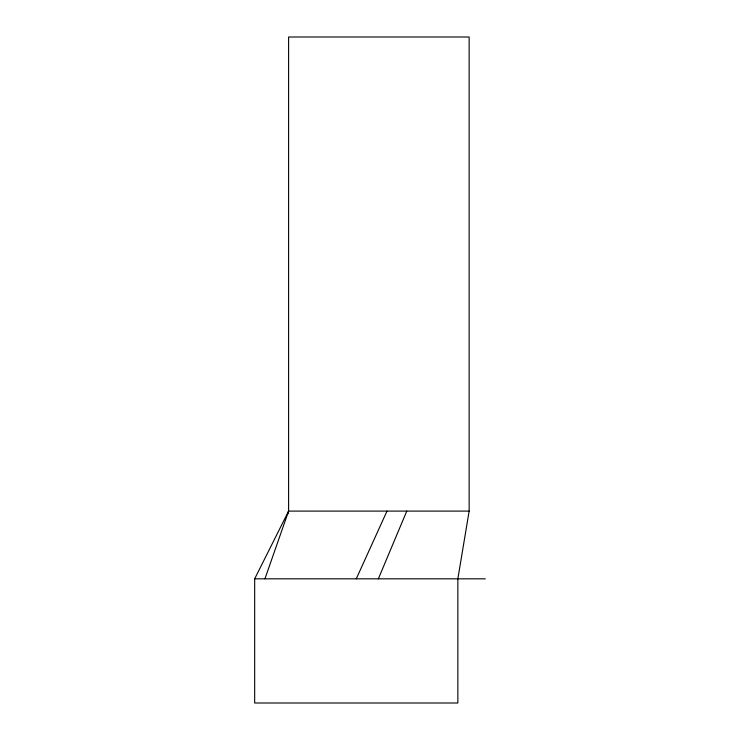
<?xml version="1.0" encoding="UTF-8"?>
<svg xmlns="http://www.w3.org/2000/svg" width="740" height="740" viewBox="0 0 740 740"><rect width="100%" height="100%" fill="white"/><g stroke="black" fill="none" stroke-linecap="round" stroke-linejoin="round"><path stroke-width="1.11" d="M469.142 511.099L457.857 578.828L457.857 703L254.671 703L254.671 578.828L288.6 511.099L288.6 37L469.142 37L469.142 511.099L288.6 511.099L264.929 578.828M287.832 513.976L288.6 511.099M378.353 578.828L406.778 511.099M356.264 578.828L387.002 511.099M254.671 578.828L485.329 578.828"/></g></svg>
